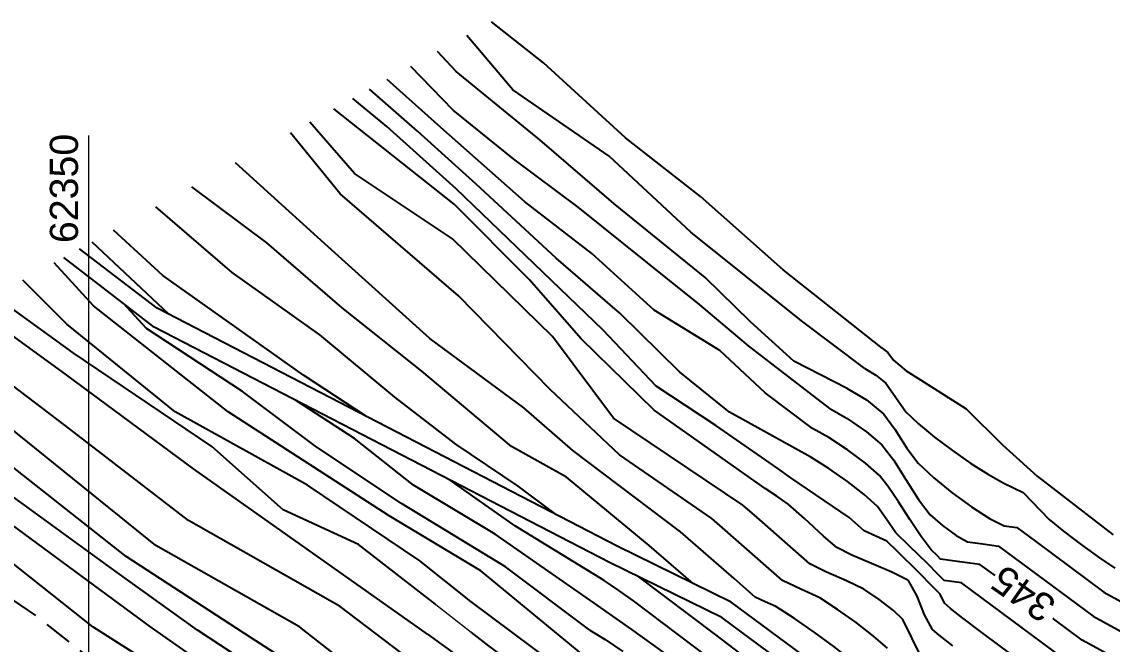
# Model space of a CAD drawing. Extents: x 62300 to 62842, y 108162 to 108787.
# Drawn here: x 62347.03 to 62395.45, y 108755.89 to 108783.53 of the extents above; entities that cross this region are included whole.
import ezdxf
from ezdxf.enums import TextEntityAlignment as Align

# ---------------------------------------------------------------- set-up
doc = ezdxf.new("R2010")
doc.units = 0
doc.header["$LTSCALE"] = 0.999985
doc.header["$MEASUREMENT"] = 0
doc.linetypes.add('TRATTEGGIATA2', pattern=[0.375, 0.25, -0.125])
for name, color, linetype in [('coordinate', 2, 'Continuous'), ('curve livello 1m', 2, 'Continuous'), ('curve livello 5m', 7, 'Continuous'), ('Strade', 7, 'Continuous')]:
    doc.layers.add(name, color=color, linetype=linetype)
doc.styles.add('ARIAL', font='arial.ttf')

msp = doc.modelspace()

# ---------------------------------------------------------------- linework, layer by layer
at = {"layer": 'coordinate', "linetype": 'Continuous', "lineweight": 0}
msp.add_line((62350, 108778.484), (62350, 108403.974), dxfattribs=at)
at = {"layer": 'curve livello 1m', "linetype": 'Continuous', "lineweight": 0}
msp.add_line((62365.412, 108757.649), (62366.988, 108756.418), dxfattribs=at)
at = {"layer": 'curve livello 1m', "flags": 128}
for points in [[(62385.231, 108769.033), (62380.843, 108772.523), (62377.169, 108775.769), (62373.836, 108778.375), (62370.204, 108781.707), (62367.895, 108783.535)], [(62384.459, 108768.142), (62381.655, 108770.259), (62376.741, 108774.189), (62373.11, 108777.564), (62368.837, 108780.511), (62366.787, 108782.924)], [(62383.686, 108767.252), (62381.313, 108768.465), (62379.391, 108770.216), (62377.382, 108772.181), (62373.323, 108775.47), (62370.033, 108778.29), (62366.316, 108781.323), (62365.491, 108782.209)], [(62382.913, 108766.361), (62379.305, 108769.148), (62377.126, 108770.985), (62374.819, 108772.822), (62371.742, 108775.3), (62368.88, 108777.435), (62366.188, 108779.614), (62364.302, 108781.554)], [(62381.367, 108764.579), (62378.451, 108766.201), (62376.229, 108767.995), (62373.58, 108770.601), (62370.76, 108773.036), (62367.213, 108776.325), (62364.607, 108778.674), (62362.467, 108780.542)], [(62380.595, 108763.688), (62377.852, 108765.603), (62375.203, 108767.354), (62372.853, 108769.832), (62369.777, 108772.779), (62366.316, 108776.111), (62363.239, 108778.888), (62361.727, 108780.134)], [(62380.044, 108762.8), (62375.118, 108766.286), (62371.87, 108769.447), (62369.563, 108772.096), (62366.23, 108775.428), (62360.888, 108779.671)], [(62379.054, 108762.069), (62373.306, 108765.936), (62370.59, 108769.557), (62366.153, 108773.902), (62361.807, 108776.799), (62359.822, 108779.084)], [(62376.278, 108760.877), (62371.495, 108764.487), (62369.322, 108766.388), (62365.157, 108769.466), (62360.629, 108773.54), (62356.523, 108777.265)], [(62374.891, 108760.281), (62371.223, 108763.311), (62368.779, 108764.668), (62364.795, 108768.018), (62361.263, 108770.824), (62357.913, 108773.721), (62354.589, 108776.198)], [(62370.778, 108761.636), (62369.072, 108762.904), (62366.297, 108764.777), (62363.592, 108766.857), (62360.262, 108769.631), (62356.378, 108772.405), (62352.984, 108775.313)], [(62362.337, 108766.004), (62359.543, 108767.837), (62353.295, 108772.272), (62351.101, 108774.275)], [(62371.945, 108755.414), (62367.42, 108759.146), (62363.346, 108761.591), (62356.193, 108766.207), (62350.216, 108770.915), (62348.47, 108772.825)], [(62371.629, 108754.312), (62366.968, 108757.789), (62364.704, 108759.599), (62359.724, 108762.948), (62353.838, 108766.207), (62349.039, 108770.1), (62347.08, 108772.059)], [(62365.412, 108757.649), (62361.988, 108760.323), (62358.637, 108761.862), (62355.468, 108764.668), (62349.311, 108768.832), (62345.807, 108771.357)], [(62372.261, 108756.517), (62368.507, 108759.327), (62363.889, 108762.134), (62360.086, 108764.668), (62356.826, 108767.113), (62352.571, 108769.919), (62351.547, 108771.027)], [(62365.048, 108754.621), (62361.164, 108757.564), (62354.436, 108761.378), (62348.955, 108765.609), (62343.244, 108769.944)], [(62365.048, 108752.613), (62363.523, 108753.403), (62359.361, 108756.663), (62352.979, 108760.269), (62346.458, 108765.539), (62341.795, 108769.144)], [(62385.231, 108769.033), (62385.49, 108768.852), (62385.733, 108768.502), (62386.306, 108768.028), (62386.934, 108767.63)], [(62365.048, 108751.357), (62362.274, 108752.918), (62357.21, 108756.177), (62351.661, 108759.783), (62345.765, 108764.43), (62340.623, 108768.499)], [(62365.048, 108750.285), (62361.561, 108752.081), (62354.832, 108756.519), (62351.156, 108759.154), (62345.606, 108763.177), (62341.791, 108766.02), (62339.53, 108767.896)], [(62384.459, 108768.142), (62384.95, 108767.844), (62385.398, 108767.483), (62385.398, 108767.483), (62385.837, 108766.852), (62386.28, 108766.214), (62386.28, 108766.214), (62386.85, 108765.682), (62387.563, 108765.093), (62388.359, 108764.491), (62389.178, 108763.919), (62389.959, 108763.422), (62390.64, 108763.044)], [(62386.934, 108767.63), (62388.965, 108766.35), (62390.57, 108764.745), (62392.123, 108763.348), (62395.49, 108760.749)], [(62383.686, 108767.252), (62384.534, 108766.737), (62385.306, 108766.114), (62385.306, 108766.114), (62385.802, 108765.446), (62386.326, 108764.604), (62386.827, 108763.926), (62386.827, 108763.926), (62387.522, 108763.278), (62388.345, 108762.61), (62389.202, 108761.986), (62390.002, 108761.475), (62390.654, 108761.144), (62390.654, 108761.144), (62391.215, 108761.067), (62392.054, 108760.445), (62395.082, 108758.203), (62399.133, 108755.981)], [(62365.048, 108747.059), (62363.434, 108748.128), (62358.578, 108751.318), (62350.184, 108756.658), (62344.15, 108761.443), (62339.016, 108765.049), (62337.13, 108766.573)], [(62382.913, 108766.361), (62383.685, 108765.92), (62384.538, 108765.322), (62385.214, 108764.746), (62385.214, 108764.746), (62385.736, 108764.076), (62386.29, 108763.2), (62386.846, 108762.319), (62387.373, 108761.638), (62387.373, 108761.638), (62387.906, 108761.165), (62388.517, 108760.721), (62389.024, 108760.438), (62389.024, 108760.438), (62389.711, 108760.344), (62390.395, 108760.249), (62390.395, 108760.249), (62392.447, 108758.73), (62394.6, 108757.136), (62400.464, 108753.92)], [(62398.856, 108752.139), (62393.636, 108755.001), (62393.233, 108755.3), (62388.756, 108758.615), (62387.988, 108758.72), (62387.69, 108759.022), (62387.264, 108759.454), (62386.444, 108760.251), (62385.843, 108760.839), (62385.417, 108761.458), (62385.031, 108762.008), (62384.441, 108762.539), (62383.692, 108763.123), (62382.871, 108763.699), (62382.067, 108764.204), (62381.367, 108764.579)], [(62395.931, 108752.331), (62394.932, 108752.875), (62394.03, 108753.379), (62393.275, 108753.821), (62392.639, 108754.243), (62391.574, 108755.003), (62390.539, 108755.755), (62389.6, 108756.451), (62388.821, 108757.042), (62388.266, 108757.481), (62388, 108757.719), (62387.807, 108758.115), (62387.489, 108758.445), (62386.843, 108759.092), (62385.911, 108760.009), (62385.439, 108760.46), (62384.946, 108760.69), (62384.437, 108760.924), (62383.764, 108761.52), (62381.179, 108763.278), (62380.595, 108763.688)], [(62372.893, 108758.722), (62368.96, 108761.138), (62366.015, 108763.199)], [(62390.64, 108763.044), (62391.502, 108762.623), (62392.655, 108761.424)], [(62388.366, 108755.821), (62387.761, 108756.292), (62387.475, 108756.542), (62387.118, 108757.2), (62386.784, 108758.027), (62386.425, 108758.693), (62386.378, 108758.73), (62385.661, 108759.091), (62384.764, 108759.472), (62383.885, 108759.847), (62383.227, 108760.188), (62382.625, 108760.696), (62381.79, 108761.469), (62381.055, 108762.112), (62380.558, 108762.469), (62380.044, 108762.8)], [(62395.87, 108749.553), (62395.032, 108750.006), (62394.183, 108750.464), (62393.399, 108750.896), (62392.758, 108751.267), (62392.138, 108751.659), (62391.338, 108752.183), (62390.5, 108752.746), (62389.764, 108753.255), (62388.799, 108753.947), (62387.92, 108754.595), (62387.26, 108755.1), (62386.949, 108755.365), (62386.554, 108756.173), (62386.157, 108756.989), (62385.743, 108757.383), (62385.101, 108757.883), (62384.423, 108758.34), (62383.655, 108758.711), (62382.732, 108759.099), (62382.016, 108759.453), (62379.556, 108761.633), (62379.054, 108762.069)], [(62392.655, 108761.424), (62393.293, 108760.908), (62394.082, 108760.31), (62394.884, 108759.731), (62395.563, 108759.271)], [(62395.6, 108746.676), (62393.906, 108747.789), (62393.093, 108748.242), (62392.242, 108748.714), (62391.133, 108749.414), (62389.703, 108750.351), (62388.205, 108751.358), (62386.889, 108752.267), (62386.24, 108752.739), (62385.899, 108753.01), (62385.62, 108753.581), (62385.216, 108754.011), (62384.63, 108754.545), (62383.905, 108755.148), (62383.086, 108755.786), (62382.217, 108756.423), (62381.344, 108757.026), (62380.511, 108757.559), (62380.043, 108757.774), (62379.596, 108757.982), (62378.66, 108758.812), (62376.278, 108760.877)], [(62376.837, 108758.594), (62374.891, 108760.281)], [(62401.229, 108738.275), (62393.307, 108743.715), (62390.596, 108745.524), (62389.991, 108745.851), (62389.262, 108746.222), (62388.65, 108746.552), (62387.698, 108747.132), (62386.742, 108747.739), (62385.875, 108748.313), (62385.19, 108748.792), (62384.78, 108749.114), (62384.249, 108749.788), (62383.691, 108750.506), (62383.422, 108750.727), (62382.812, 108751.213), (62381.984, 108751.866), (62381.062, 108752.587), (62377.525, 108755.295), (62374.186, 108757.81), (62373.542, 108758.27), (62372.893, 108758.722)], [(62402.281, 108738.954), (62392.545, 108745.64), (62391.337, 108746.446), (62390.47, 108746.904), (62389.527, 108747.474), (62388.562, 108748.077), (62387.623, 108748.681), (62386.756, 108749.254), (62386.01, 108749.767), (62385.431, 108750.186), (62385.066, 108750.482), (62384.546, 108751.146), (62384.127, 108751.484), (62383.291, 108752.14), (62377.855, 108756.302), (62374.429, 108758.882)], [(62371.313, 108753.209), (62367.783, 108755.797), (62366.988, 108756.418)], [(62372.261, 108756.517), (62372.929, 108756.093), (62373.713, 108755.569)]]:
    msp.add_lwpolyline(points, dxfattribs=at)
at = {"layer": 'curve livello 1m', "color": 152, "linetype": 'TRATTEGGIATA2', "ltscale": 5, "flags": 128}
msp.add_lwpolyline([(62368.41, 108741.688), (62367.79, 108743.378), (62367.548, 108743.584), (62366.859, 108744.18), (62366.28, 108744.694), (62363.989, 108746.325), (62359.48, 108749.099), (62353.098, 108752.844), (62347.687, 108757.143), (62340.542, 108761.998), (62336.866, 108764.772), (62335.869, 108765.877)], dxfattribs=at)
at = {"layer": 'curve livello 5m'}
msp.add_line((62365.048, 108756.341), (62366.988, 108754.936), dxfattribs=at)
at = {"layer": 'curve livello 5m', "flags": 128}
for points in [[(62382.14, 108765.47), (62380.032, 108767.055), (62378.023, 108768.935), (62375.118, 108770.729), (62372.341, 108773.249), (62369.35, 108775.556), (62365.632, 108778.845), (62363.256, 108780.977)], [(62377.666, 108761.473), (62373.578, 108764.306), (62370.499, 108767.203), (62366.424, 108771.367), (62361.173, 108775.893), (62358.958, 108778.607)], [(62353.555, 108770.548), (62350.153, 108773.753)], [(62365.048, 108756.341), (62360.811, 108759.327), (62354.653, 108763.673), (62349.039, 108767.837), (62344.887, 108770.85)], [(62365.048, 108748.243), (62363.503, 108749.029), (62358.3, 108752.774), (62352.751, 108756.658), (62344.635, 108762.622), (62339.363, 108766.228), (62338.299, 108767.217)], [(62372.577, 108757.619), (62368.054, 108760.776), (62364.432, 108762.948), (62361.807, 108765.03), (62359.186, 108766.731)], [(62390.247, 108758.935), (62389.575, 108759.432), (62388.677, 108759.55), (62387.827, 108759.673), (62387.827, 108759.673), (62387.686, 108759.816), (62387.409, 108760.085), (62386.97, 108760.674), (62386.468, 108761.43), (62385.957, 108762.221), (62385.491, 108762.914), (62385.123, 108763.377), (62384.499, 108763.926), (62383.701, 108764.523), (62382.868, 108765.07), (62382.14, 108765.47)], [(62385.474, 108755.709), (62384.843, 108756.251), (62384.076, 108756.848), (62383.257, 108757.435), (62382.467, 108757.949), (62381.616, 108758.34), (62380.806, 108758.718), (62379.108, 108760.222), (62377.666, 108761.473)], [(62375.649, 108755.452), (62374.12, 108756.545), (62372.577, 108757.619)], [(62401.794, 108751.859), (62394.118, 108756.068), (62392.84, 108757.015), (62392.812, 108757.035)]]:
    msp.add_lwpolyline(points, dxfattribs=at)
at = {"layer": 'Strade', "linetype": 'Continuous', "flags": 128}
for points in [[(62373.475, 108760.24), (62353.048, 108770.81), (62349.595, 108773.445)], [(62373.123, 108759.522), (62352.909, 108769.978), (62348.904, 108773.064)], [(62442.45, 108712.599), (62435.509, 108718.13), (62428.3, 108722.109), (62421.966, 108724.038), (62417.619, 108725.379), (62412.54, 108732.543), (62403.989, 108740.376), (62392.376, 108747.853), (62385.793, 108752.382), (62378.528, 108757.765), (62373.475, 108760.24)], [(62441.895, 108712.018), (62435.063, 108717.462), (62427.987, 108721.368), (62421.732, 108723.273), (62417.124, 108724.695), (62411.937, 108732.011), (62403.499, 108739.74), (62391.933, 108747.187), (62385.328, 108751.731), (62378.11, 108757.079), (62373.123, 108759.522)]]:
    msp.add_lwpolyline(points, dxfattribs=at)

# ---------------------------------------------------------------- texts
at = {"layer": 'coordinate', "color": 1, "style": 'ARIAL'}
for s, rotation, p in [('62350', 90, (62349.527, 108778.561)), ('345', 145.0311, (62390.66, 108759.475))]:
    msp.add_text(s, height=1.25, rotation=rotation, dxfattribs=at).set_placement(p, align=Align.RIGHT)

doc.saveas('drawing.dxf')
